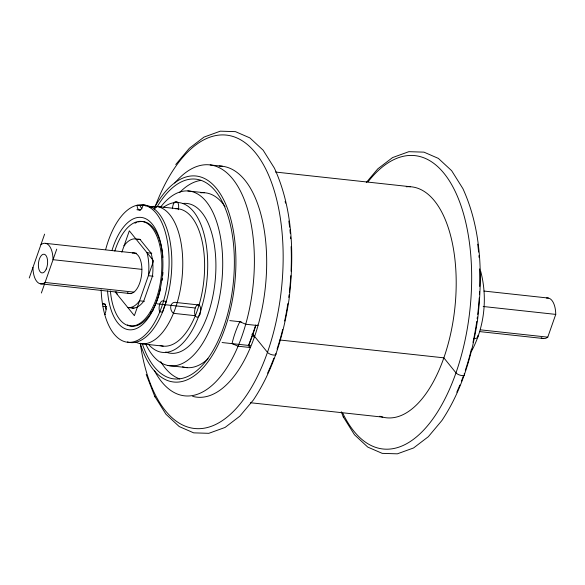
<?xml version="1.0" encoding="UTF-8"?>
<svg xmlns="http://www.w3.org/2000/svg" width="585" height="585" viewBox="0 0 585 585"><rect width="100%" height="100%" fill="white"/><g stroke="black" fill="none" stroke-linecap="round" stroke-linejoin="round"><path stroke-width="0.88" d="M165.043 304.705L166.235 301.333L163.529 301.129A6.274 3.035 -83.8 0 0 159.756 304.127A6.274 3.035 -83.8 0 0 159.785 311.842L162.513 312.134L164.348 306.511M29.25 278.007L44.614 234.139M41.374 293.012L56.738 249.151M121.826 252.237L129.322 230.819L153.57 260.837L134.374 315.666L115.201 291.93M255.828 324.938L248.654 345.435L250.358 347.548L238.066 346.21L232.055 343.629A100.13 78.99 -38.9 0 1 239.813 321.706L245.715 324.244L258.007 325.574L257.48 324.931M541.183 337.699A20.409 9.865 -83.8 0 0 547.772 337.165L555.75 314.394A20.409 9.865 -83.8 0 0 546.492 298.043M150.484 207.448L150.798 206.732L156.195 207.339M164.414 306.335L164.853 305.238A4.709 0.819 -66.5 0 0 165.131 304.617M471.444 351.322C484.49 327.169 487.751 297.765 480.68 271.272M175.756 164.517L189.313 148.312L204.041 137.073L220.318 131.172L235.448 131.64L249.868 137.892L263.148 150.206L274.402 168.144C293.07 209.079 294.343 255.506 289.027 299.505C283.645 334.847 273.312 370.012 253.371 400.016L239.799 416.206L225.057 427.445L208.838 433.317L193.693 432.856L179.244 426.575L165.957 414.246L154.725 396.301M366.334 182.469L377.83 168.824L392.557 157.584L408.835 151.683L423.964 152.144L438.377 158.403L451.664 170.718L462.918 188.655C481.587 229.591 482.859 276.018 477.543 320.017C472.161 355.358 461.828 390.517 441.887 420.527L428.315 436.717L413.573 447.956L397.354 453.828L382.21 453.36L367.76 447.086L354.473 434.757L343.241 416.812M154.191 209.481L156.67 206.476L178.498 208.852M473.601 338.642C475.364 338.642 478.954 337.969 477.857 335.446M105.029 304.229L102.47 303.959A6.274 3.035 -83.8 0 1 105.841 306.628A6.274 3.035 -83.8 0 1 104.7 314.394M210.19 164.926L222.49 166.264M275.498 172.048L410.509 186.739M187.8 190.937L204.348 192.736M136.905 209.73L140.466 210.117M140.671 239.47L135.888 238.951A34.544 16.702 -83.8 0 0 124.122 245.656M124.122 245.671L124.802 245.744M151.786 253.225L147.003 252.705A34.544 16.702 -83.8 0 1 148.371 275.689L153.153 276.208M45.652 243.36L136.393 253.232M483.934 291.045L548.357 298.058M141.833 269.356L53.045 259.696A20.409 9.865 -83.8 0 0 40.921 244.684M483.181 306.496L555.75 314.394M133.863 292.127L45.067 282.467A20.409 9.865 -83.8 0 1 32.943 267.455M480.329 329.823L547.772 337.165M40.336 283.791L131.077 293.663M479.524 331.578L543.041 338.488M117.373 293.853L116.693 293.78A34.544 16.702 -83.8 0 1 116.196 291.842M199.032 304.99L177.196 302.613C170.016 300.449 168.773 309.714 173.445 313.326L195.288 315.703M144.356 301.333L139.574 300.814A34.544 16.702 -83.8 0 1 127.801 307.534L133.27 308.127A34.537 16.694 -83.8 0 0 133.994 308.207M156.992 303.827L195.236 307.988M103.077 306.328L106.638 306.715M229.751 320.609L241.239 321.86M104.7 314.394L105.38 314.467M279.842 339.995L443.847 357.837L455.971 372.85A4.709 1.784 19.3 0 0 461.894 375.548A4.709 1.784 19.3 0 0 464.168 373.742M222.073 342.539L250.358 345.618M141.343 343.753L163.2 346.13M250.46 402.736L382.758 417.134M167.953 365.501L187.273 367.673M141.884 208.889L139.866 205.54A14.435 2.026 1.7 0 1 137.724 205.342L137.036 205.269A6.274 3.035 -83.8 0 0 139.669 210.037A6.274 3.035 -83.8 0 0 143.011 204.991L145.745 205.284L145.906 206.205M252.91 334.327L267.462 352.338A4.709 1.784 19.3 0 0 273.071 354.993A4.709 1.784 19.3 0 0 275.879 353.552M251.908 334.218L254.329 337.216M341.274 411.767L343.483 417.419M146.206 374.437L154.966 396.908M154.966 207.156A147.552 71.333 -83.8 0 1 267.564 172.794A147.552 71.333 -83.8 0 1 243.119 400.096A147.552 71.333 -83.8 0 1 140.305 343.432M285.122 201.467A147.552 71.333 -83.8 0 1 285.517 203.134M288.836 221.057A147.552 71.333 -83.8 0 1 289.619 227.119M289.911 229.766A147.552 71.333 -83.8 0 1 290.262 233.327M290.562 236.925A147.552 71.333 -83.8 0 1 290.694 238.738M291.125 246.636A147.552 71.333 -83.8 0 1 291.059 271.228M290.825 275.615A147.552 71.333 -83.8 0 1 289.378 292.222M289.07 294.818A147.552 71.333 -83.8 0 1 288.734 297.407M287.864 303.527A147.552 71.333 -83.8 0 1 284.654 321.026M282.701 329.472A147.552 71.333 -83.8 0 1 277.078 349.055M273.875 358.144A147.552 71.333 -83.8 0 1 267.572 373.208M367.994 181.862A147.552 71.333 -83.8 0 1 461.982 208.662A147.552 71.333 -83.8 0 1 440.286 407.445A147.552 71.333 -83.8 0 1 342.752 413.149M477.704 244.157A147.552 71.333 -83.8 0 1 478.603 252.055M478.932 255.638A147.552 71.333 -83.8 0 1 479.078 257.437M479.707 268.881A147.552 71.333 -83.8 0 1 479.766 286.431M479.576 291.732A147.552 71.333 -83.8 0 1 479.444 294.365M479.232 297.882A147.552 71.333 -83.8 0 1 477.689 314.467M477.367 317.055A147.552 71.333 -83.8 0 1 477.141 318.781M476.775 321.362A147.552 71.333 -83.8 0 1 472.98 342.386M471.43 349.113A147.552 71.333 -83.8 0 1 465.309 370.407M463.291 376.206A147.552 71.333 -83.8 0 1 461.463 381.069M459.883 385.032A147.552 71.333 -83.8 0 1 456.797 392.177M255.755 325.494A109.878 53.118 -83.8 0 1 248.303 346.071M406.239 186.776A116.159 56.153 -83.8 0 1 454.647 309.86A116.159 56.153 -83.8 0 1 379.841 416.235M219.148 166.052A116.159 56.153 -83.8 0 1 265.129 289.239A116.159 56.153 -83.8 0 1 192.648 396.359M154.572 207.507A103.603 50.083 -83.8 0 1 227.243 207.924A103.603 50.083 -83.8 0 1 211.448 356.806A103.603 50.083 -83.8 0 1 140.173 343.227M157.138 206.79A100.459 48.562 -83.8 0 1 226.329 211.068A100.459 48.562 -83.8 0 1 211.214 353.545A100.459 48.562 -83.8 0 1 142.535 344.426M179.749 378.912A100.459 48.562 -83.8 0 1 160.699 361.603M179.778 192.37A100.459 48.562 -83.8 0 1 200.677 180.436M200.838 192.816A87.904 42.493 -83.8 0 1 225.042 206.637M208.07 358.773A87.904 42.493 -83.8 0 1 182.491 366.81M160.253 207.565A87.904 42.493 -83.8 0 1 216.677 221.817A87.904 42.493 -83.8 0 1 204.245 340.66A87.904 42.493 -83.8 0 1 145.936 344.492M174.827 183.003A116.159 56.153 -83.8 0 1 247.111 207.741A116.159 56.153 -83.8 0 1 230.373 361.932A116.159 56.153 -83.8 0 1 154.447 370.685M149.672 207.017A69.067 33.389 -83.8 0 1 182.059 277.612A69.067 33.389 -83.8 0 1 135.998 342.254M139.552 205.613A69.067 33.389 -83.8 0 1 171.281 274.789A69.067 33.389 -83.8 0 1 127.354 341.94M106.134 309.333A69.067 33.389 -83.8 0 1 105.19 304.163M112.086 250.168A56.511 27.319 -83.8 0 1 156.444 230.775A56.511 27.319 -83.8 0 1 146.447 320.368A56.511 27.319 -83.8 0 1 107.538 290.92M182.454 203.529A75.348 36.424 -83.8 0 1 214.944 282.891A75.348 36.424 -83.8 0 1 165.716 351.987M163.705 207.156A75.348 36.424 -83.8 0 1 206.797 281.56A75.348 36.424 -83.8 0 1 148.619 344.499M175.339 208.735A69.067 33.389 -83.8 0 1 203.763 281.4A69.067 33.389 -83.8 0 1 160.136 345.508M172.516 208.677A6.281 3.035 -83.8 0 1 176.385 201.415A6.281 3.035 -83.8 0 1 178.315 209.693M105.68 249.495A69.067 33.389 -83.8 0 1 160.699 220.274A69.067 33.389 -83.8 0 1 148.129 331.775A69.067 33.389 -83.8 0 1 101.146 289.736M114.799 251.067A52.584 25.418 -83.8 0 1 155.881 233.971A52.584 25.418 -83.8 0 1 146.74 316.931A52.584 25.418 -83.8 0 1 110.404 290.964M138.331 221.927A52.584 25.418 -83.8 0 1 162.922 257.422M162.959 272.413A52.584 25.418 -83.8 0 1 162.74 275.082M162.352 278.57A52.584 25.418 -83.8 0 1 162.111 280.31M160.582 288.61A52.584 25.418 -83.8 0 1 127.442 324.902M134.989 223.229A52.584 25.418 -83.8 0 1 136.992 222.344M131.903 307.981A34.552 16.702 -83.8 0 0 143.669 301.268L152.473 276.135A34.559 16.702 -83.8 0 0 151.105 253.151L139.99 239.397A34.552 16.702 -83.8 0 0 136.707 239.572M132.305 253.086A20.409 9.865 -83.8 0 1 141.577 274.957A20.409 9.865 -83.8 0 1 127.376 292.697M153.021 310.562A39.246 18.969 -83.8 0 1 150.308 312.507M199.894 314.496A6.281 3.035 -83.8 0 0 198.403 304.756A6.281 3.035 -83.8 0 0 194.695 313.714A6.281 3.035 -83.8 0 0 199.894 314.496M46.244 269.049A9.411 4.548 -83.8 0 0 44.233 254.248A9.411 4.548 -83.8 0 0 38.508 267.404A9.411 4.548 -83.8 0 0 46.244 269.049"/></g></svg>
